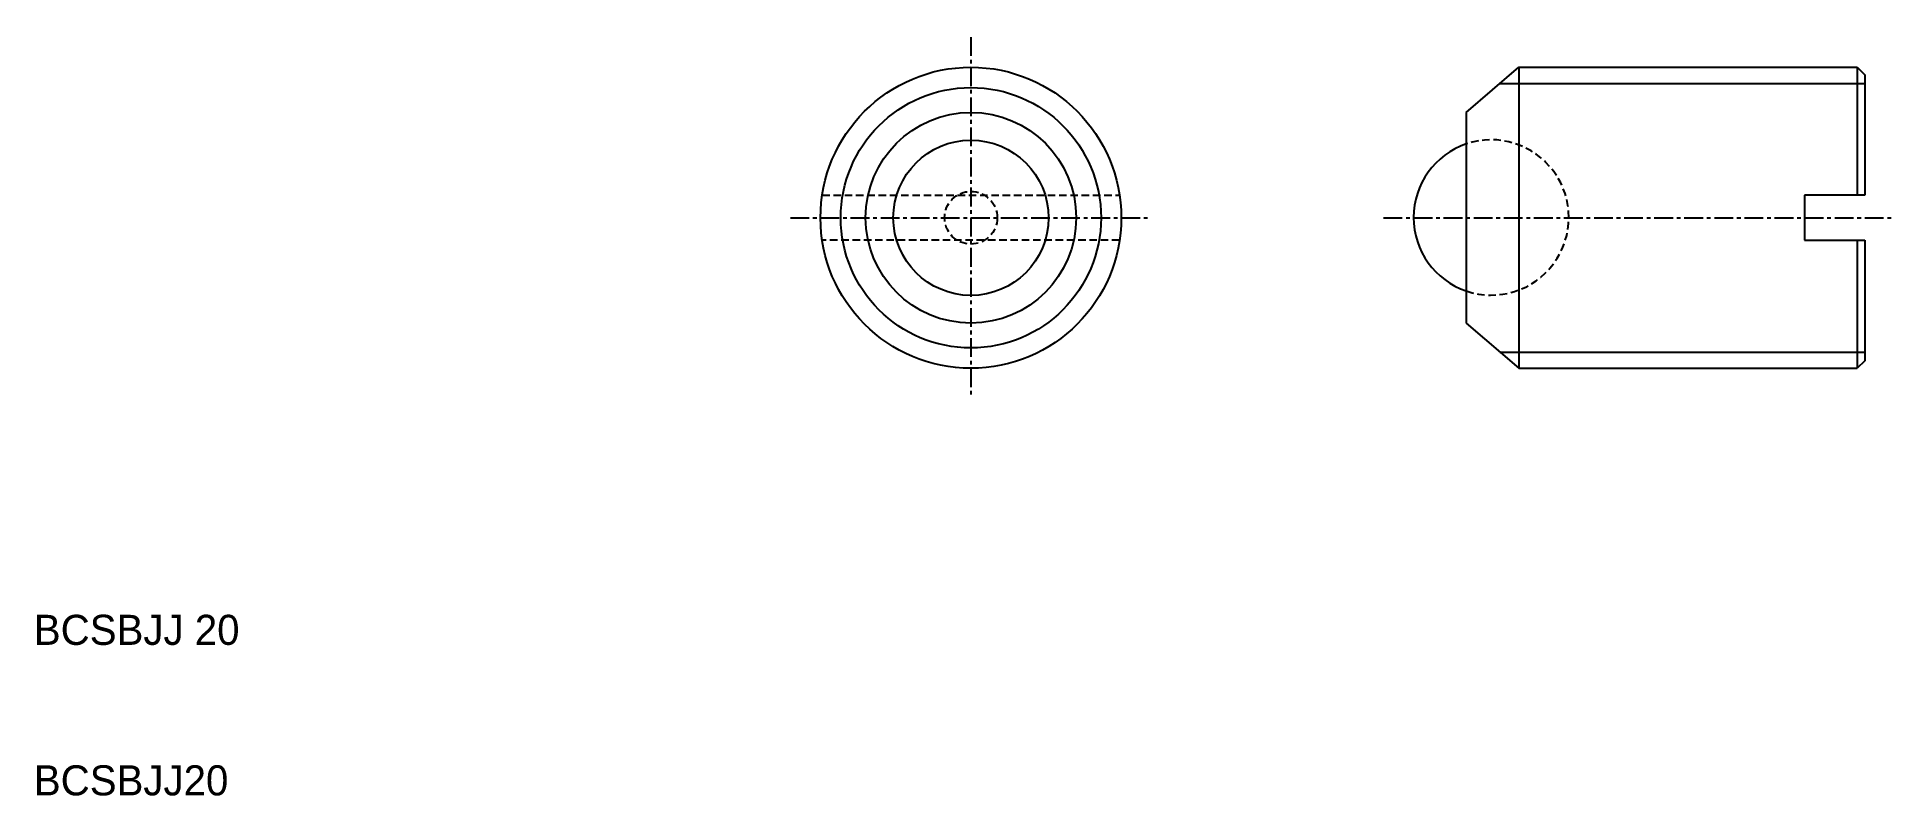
# Model space of a CAD drawing. Extents: x 10 to 134, y 10 to 60.
import ezdxf

# ---------------------------------------------------------------- set-up
doc = ezdxf.new("R2010")
doc.units = 0
doc.linetypes.add('CENTER', pattern=[2, 1.25, -0.25, 0.25, -0.25])
doc.linetypes.add('DASHED', pattern=[0.75, 0.5, -0.25])
doc.layers.get('0').update_dxf_attribs({"linetype": 'CONTINUOUS'})
doc.layers.add('CENTER', color=1, linetype='CENTER')

msp = doc.modelspace()

# ---------------------------------------------------------------- linework, layer by layer
at = {"color": 7, "linetype": 'CONTINUOUS'}
for p, q in [((105.23, 55.38), (108.73, 58.38)), ((108.73, 58.38), (131.23, 58.38)), ((108.73, 58.38), (108.73, 38.38)), ((131.23, 58.38), (131.23, 49.88)), ((131.23, 58.38), (131.73, 57.88)), ((131.73, 57.88), (131.73, 49.88)), ((105.23, 55.38), (105.23, 48.38)), ((131.73, 49.88), (127.73, 49.88)), ((127.73, 49.88), (127.73, 46.88)), ((105.23, 48.38), (105.23, 41.38)), ((127.73, 46.88), (131.73, 46.88)), ((131.23, 46.88), (131.23, 38.38)), ((131.73, 46.88), (131.73, 38.88)), ((105.23, 41.38), (108.73, 38.38)), ((108.73, 38.38), (131.23, 38.38)), ((131.73, 38.88), (131.23, 38.38))]:
    msp.add_line(p, q, dxfattribs=at)
at = {"color": 3, "linetype": 'CONTINUOUS'}
for p, q in [((107.46, 57.3), (131.73, 57.3)), ((107.46, 39.46), (131.73, 39.46))]:
    msp.add_line(p, q, dxfattribs=at)
at = {"color": 3, "linetype": 'DASHED'}
for p, q in [((62.41, 49.88), (82.18, 49.88)), ((82.18, 46.88), (62.41, 46.88))]:
    msp.add_line(p, q, dxfattribs=at)
at = {"color": 7, "linetype": 'CONTINUOUS'}
for radius in [10, 7, 5.16]:
    msp.add_circle((72.3, 48.38), radius, dxfattribs=at)
at = {"color": 3, "linetype": 'CONTINUOUS'}
msp.add_circle((72.3, 48.38), 8.65, dxfattribs=at)
at = {"color": 3, "linetype": 'DASHED'}
msp.add_circle((72.3, 48.38), 1.75, dxfattribs=at)
at = {"color": 7, "linetype": 'CONTINUOUS'}
msp.add_arc((106.89, 48.4), 5.16, 108.7657, 251.2343, dxfattribs=at)
at = {"color": 3, "linetype": 'DASHED'}
msp.add_arc((106.89, 48.4), 5.16, 251.2343, 108.7657, dxfattribs=at)
at = {"layer": 'CENTER', "color": 1, "linetype": 'CENTER'}
for p, q in [((72.3, 60.38), (72.3, 36.38)), ((60.3, 48.38), (84.3, 48.38)), ((99.73, 48.38), (133.73, 48.38))]:
    msp.add_line(p, q, dxfattribs=at)

# ---------------------------------------------------------------- texts
at = {"color": 7, "linetype": 'CONTINUOUS'}
for s, p in [('BCSBJJ 20', (10, 20)), ('BCSBJJ20', (10, 10))]:
    msp.add_text(s, height=2, dxfattribs=at).set_placement(p)

doc.saveas('drawing.dxf')
